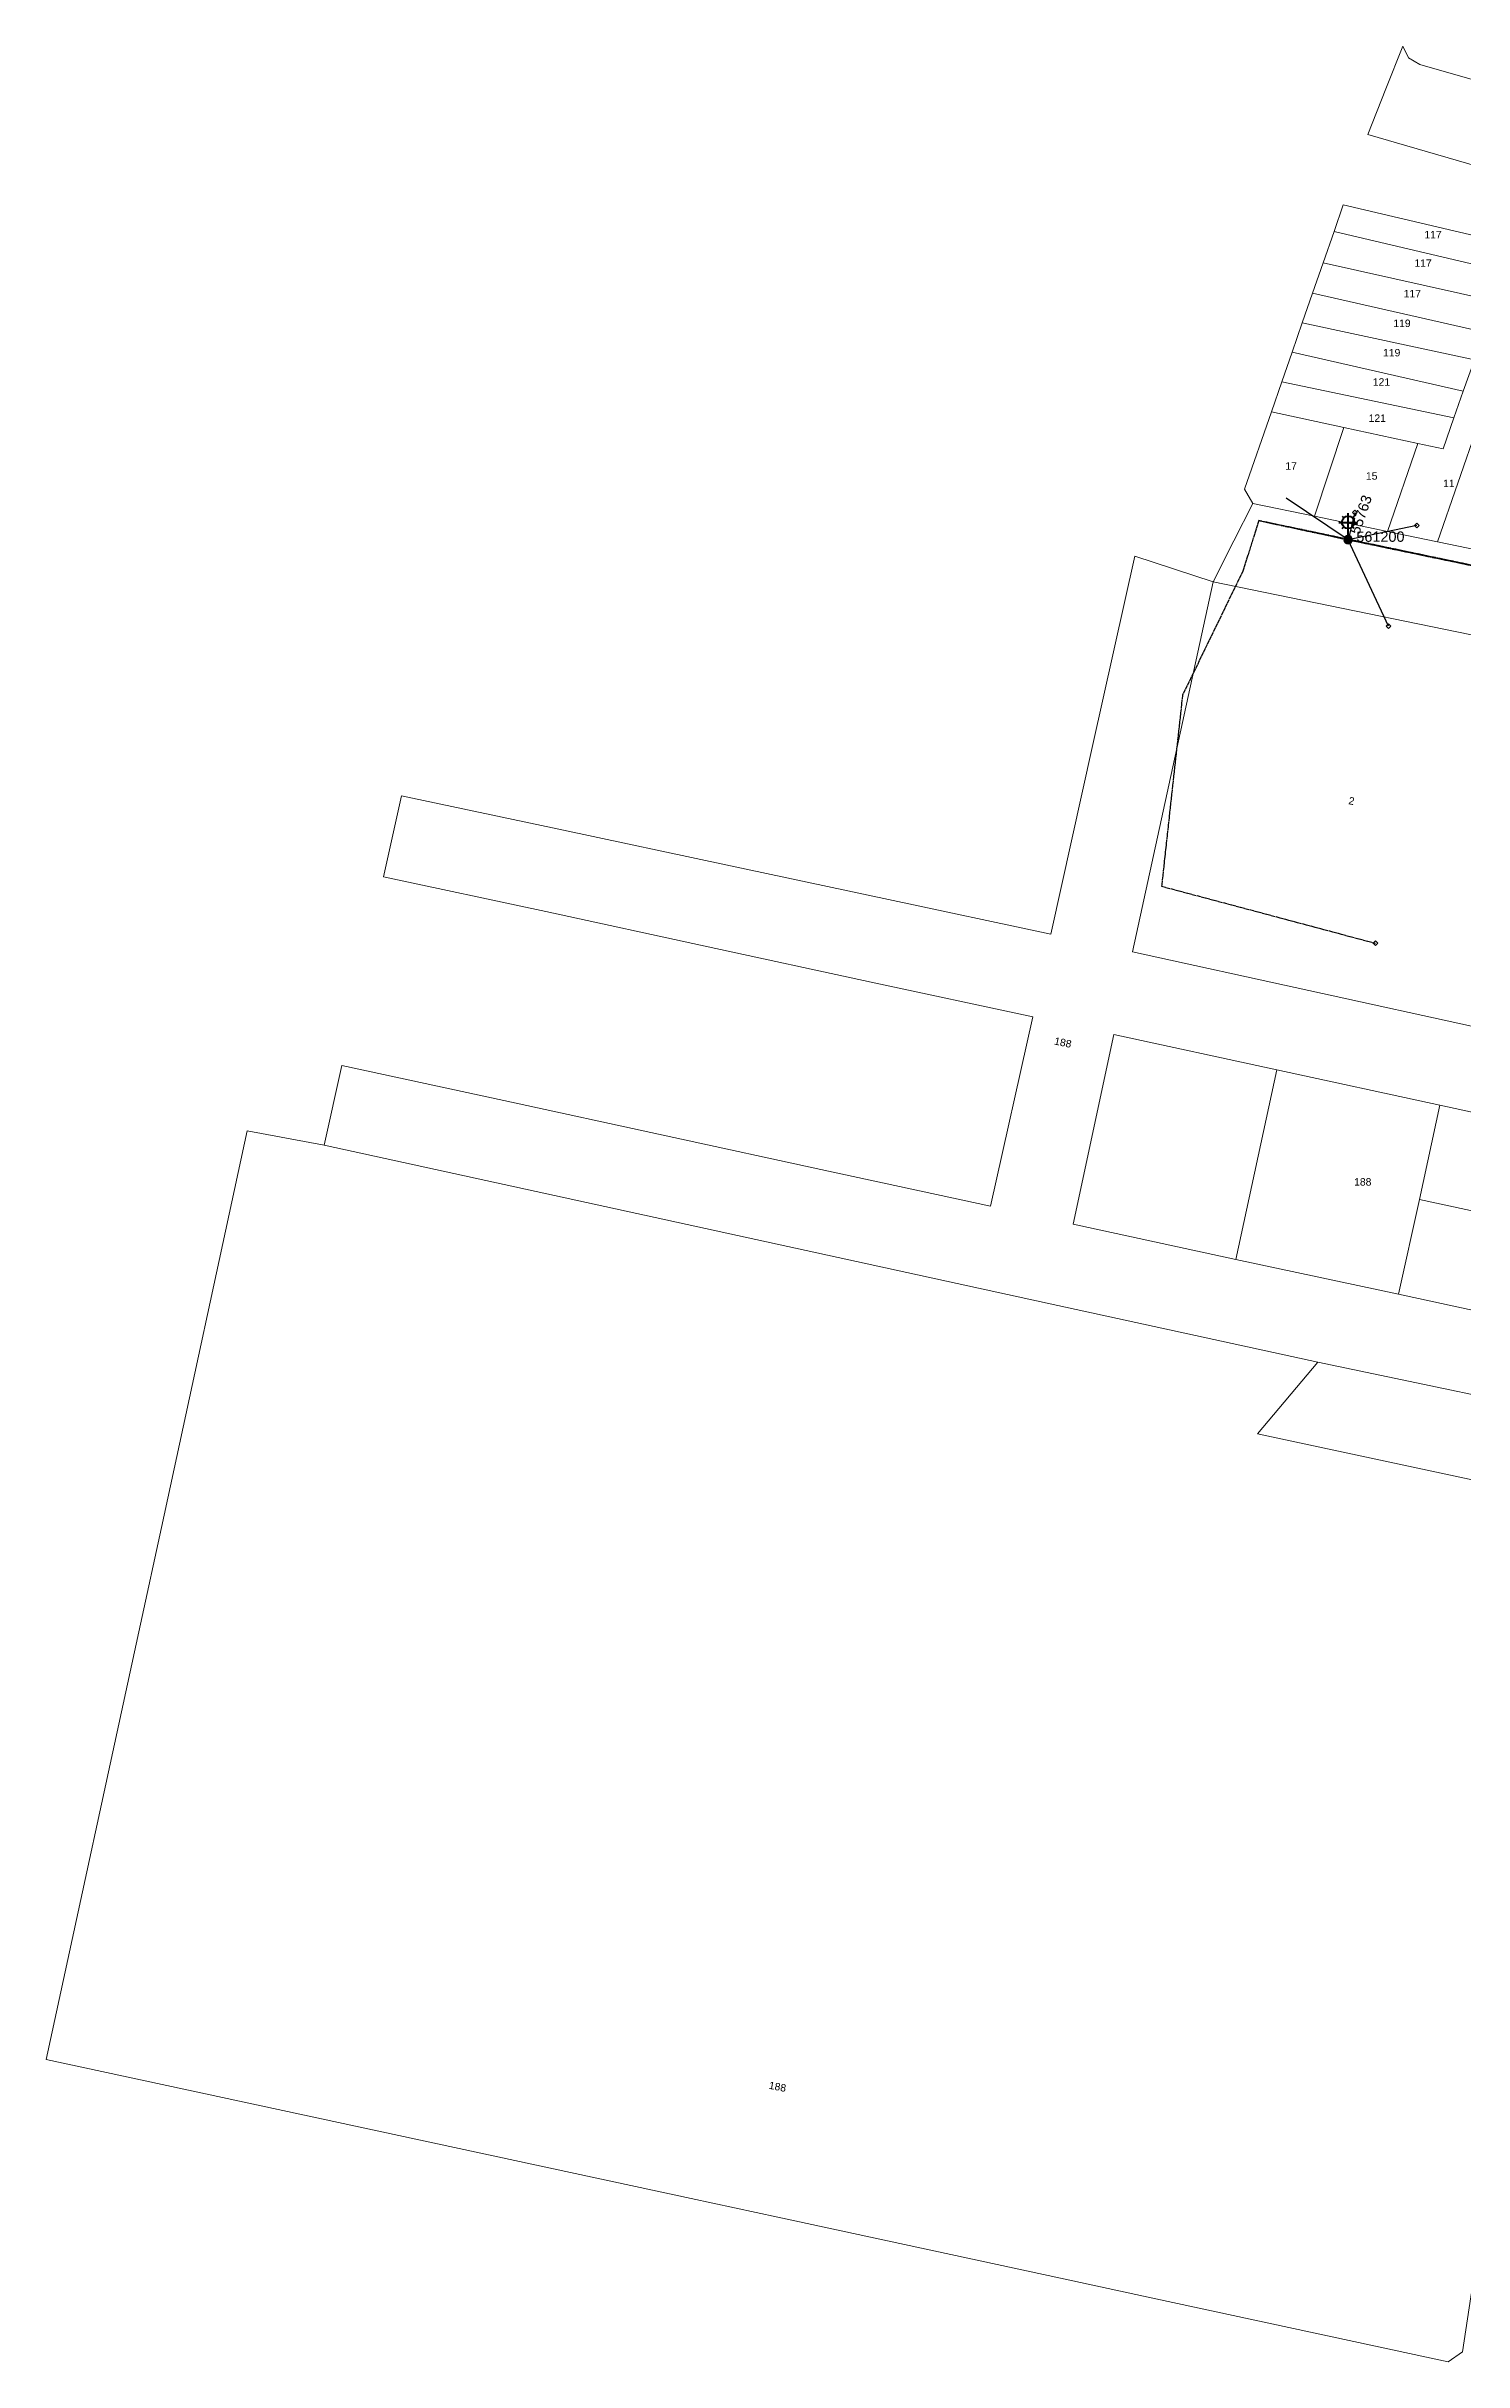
# Model space of a CAD drawing. Header units: metres. Extents: x 314484 to 315473, y 6253544 to 6254134.
# Drawn here: x 314484 to 314827, y 6253544 to 6254104 of the extents above; entities that cross this region are included whole.
import ezdxf
from ezdxf.enums import TextEntityAlignment as Align

# ---------------------------------------------------------------- set-up
doc = ezdxf.new("R2010")
doc.units = ezdxf.units.M
doc.linetypes.add('Cable Exist OH', pattern=[1, 1, 0])
doc.layers.get('0').update_dxf_attribs({"color": 6})
doc.layers.add('Cadastre Land Parcels_SP_EXT', color=9, linetype='Continuous', lineweight=5)
doc.layers.add('Cadastre Roads_SP_EXT', color=9, linetype='Continuous', lineweight=5)
for name, color, linetype in [('Equip_SP_SL_EXT', 7, 'Continuous'), ('Mains_HV_EXT', 7, 'Continuous'), ('Mains_LV_EXT', 7, 'Continuous'), ('Mains_SL_EXT', 7, 'Continuous'), ('Services_SP_EXT', 7, 'Continuous'), ('SupportsOH_SP_TR_HV_LV_SL_EXT', 7, 'Continuous')]:
    doc.layers.add(name, color=color, linetype=linetype)
doc.styles.add('iecARIAL', font='arial.ttf', dxfattribs={"height": 2})
doc.styles.add('POLE_LABEL', font='arial.ttf')
doc.styles.get("Standard").update_dxf_attribs({"font": 'arial.ttf'})

# ---------------------------------------------------------------- blocks, each defined once
blk = doc.blocks.new('SL_LANTERN_EXT')
at = {"lineweight": 40}
for p, q in [((-1.46, 5.68), (-1.06, 5.28)), ((0, 1.97), (0, 6.47)), ((1.46, 5.68), (1.06, 5.28)), ((-2.25, 4.22), (2.25, 4.22)), ((-1.46, 2.76), (-1.06, 3.16)), ((0, 0), (0, 2.72)), ((1.46, 2.76), (1.06, 3.16))]:
    blk.add_line(p, q, dxfattribs=at)
blk.add_circle((0, 4.22), 1.5, dxfattribs=at)
at = {"style": 'iecARIAL', "flags": 8}
blk.add_attdef('ASSET_NUM', (1.5, 1.5), '', height=2.5, dxfattribs=at)
for tag, p, height, flags in [('OPERATING_VOLTAGE', (0.98, -1.65), 0.2, 9), ('ORIENTATION', (0.98, -1.85), 0.2, 9), ('OWNED_BY', (0.98, -2.05), 0.2, 9), ('STATE', (0.98, -2.25), 0.2, 9), ('CONSTRUCTED_VOLTAGE', (0.98, -0.65), 0.2, 9), ('CONTROL_TYPE', (0.98, -0.85), 0.2, 9), ('LANTERN_PURPOSE', (0.98, -1.05), 0.2, 9), ('LANTERN_TYPE', (0.98, -1.25), 0.2, 9), ('NO_PHASES', (0.98, -1.45), 0.2, 9), ('USAGE', (0.98, -2.45), 0.2, 9), ('CEXIST', (0.98, -2.65), 0.2, 9), ('CNEW', (0.98, -2.85), 0.2, 9), ('CNUMBER', (0.98, -3.05), 0.2, 9), ('CREMOVE', (0.98, -3.25), 0.2, 9), ('CREPLACE', (0.98, -3.45), 0.2, 9), ('LKINGHEIGHT', (0.98, -3.65), 0.2, 9), ('LBRACKET', (0.98, -3.85), 0.2, 9), ('LBRACKETVOCAB', (0.98, -4.05), 0.2, 9), ('LCATEGORY', (0.98, -4.25), 0.2, 9), ('LCHARGE1', (0.98, -4.45), 0.2, 9), ('LCHARGE1PERCENT', (0.98, -4.65), 0.2, 9), ('LCHARGE2', (0.98, -4.85), 0.2, 9), ('LCHARGE2PERCENT', (0.98, -5.05), 0.2, 9), ('LCHARGE3', (0.98, -5.25), 0.2, 9), ('LCHARGE3PERCENT', (0.98, -5.45), 0.2, 9), ('LEXIST', (0.98, -5.65), 0.2, 9), ('LNUMBER', (2.18, -3.25), 2.5, 8), ('STREETNAME', (0.98, -9.25), 0.2, 9), ('SUBURB', (0.98, -9.45), 0.2, 1), ('LLAMP', (0.98, -5.85), 0.2, 9), ('LLAMPVOCAB', (0.98, -6.05), 0.2, 9), ('LMAST', (0.98, -6.25), 0.2, 9), ('LMASTVOCAB', (0.98, -6.45), 0.2, 9), ('LNEW', (0.98, -6.65), 0.2, 9), ('LANTNUMBER', (0.98, -6.85), 0.2, 9), ('LOUTREACH', (0.98, -7.25), 0.2, 9), ('LOUTREACHVOCAB', (0.98, -7.45), 0.2, 9), ('LRATECODE', (0.98, -7.65), 0.2, 9), ('LREMOVE', (0.98, -7.85), 0.2, 9), ('LREPLACE', (0.98, -8.05), 0.2, 9), ('LTYPE', (0.98, -8.25), 0.2, 9), ('LTYPEVOCAB', (0.98, -8.45), 0.2, 9), ('LEGEND', (0.98, -8.65), 0.2, 9), ('LOCATION', (0.98, -8.85), 0.2, 9), ('NOTES', (0.98, -9.05), 0.2, 9)]:
    blk.add_attdef(tag, p, '', height=height, dxfattribs=dict(flags=flags))
blk = doc.blocks.new('CCP_EXT')
blk.add_wipeout([(0, 0.57), (0.57, 0), (0, -0.57), (-0.57, 0)])
blk.add_lwpolyline([(-0.57, 0), (0, 0.57), (0.57, 0), (0, -0.57), (-0.57, 0)])
at = {"flags": 1}
blk.add_attdef('Z', (0, 0), '', height=0.2, dxfattribs=at)
at = {"flags": 9}
for tag, p in [('CCP_TYPE', (0, 0)), ('CONSTRUCTED_VOLTAGE', (0, -0.2)), ('OPERATING_VOLTAGE', (0, -0.6)), ('ORIENTATION', (0, -0.8)), ('OWNED_BY', (0, -1)), ('STATE', (0, -1.8)), ('NO_PHASES', (0, -0.4)), ('USAGE', (0, -1.2)), ('LEGEND', (0, -1.4)), ('LIFE_SUPPORT', (0, -1.6)), ('NOTES', (0, -2))]:
    blk.add_attdef(tag, text='', height=0.2, dxfattribs=at).set_placement(p, align=Align.MIDDLE_LEFT)
blk = doc.blocks.new('POLE_EXT')
blk.add_hatch(color=256).paths.add_polyline_path([(-1, 0, 1), (1, 0, 1)])
blk.add_lwpolyline([(-1, 0, 1), (1, 0, 1)], format="xyb", close=True)
for tag, height, flags, p in [('pNumber', 2.5, 8, (-17.84, 2.07)), ('OWNED_BY', 0.2, 9, (1.35, -0.4)), ('SPECIAL_USE', 0.2, 9, (1.35, -0.8)), ('STATE', 0.2, 9, (1.35, -1)), ('cLV', 0.2, 9, (1.35, -1.4)), ('hDepth', 0.2, 9, (1.35, -1.6)), ('hDia', 0.2, 9, (1.35, -1.8)), ('cHV', 0.2, 9, (1.35, -2)), ('cLinedev', 0.2, 9, (1.35, -3.4)), ('pExisting', 0.2, 9, (1.35, -3.8)), ('pFooting', 0.2, 9, (1.35, -4.4)), ('pNew', 0.2, 9, (1.35, -4.6)), ('pRelocate', 0.2, 9, (1.35, -5)), ('pRemove', 0.2, 9, (1.35, -5.2)), ('pReplace', 0.2, 9, (1.35, -5.4)), ('pStay', 0.2, 9, (1.35, -5.6)), ('PARENT', 0.2, 9, (1.35, -0.6)), ('USAGE', 0.2, 9, (1.35, -1.2)), ('LBRACKET', 0.2, 9, (1.35, -2.2)), ('LExisting', 0.2, 9, (1.35, -2.4)), ('LANTNUMBER', 0.2, 9, (1.35, -2.6)), ('LOther', 0.2, 9, (1.35, -2.8)), ('LRemove', 0.2, 9, (1.35, -3)), ('LEGEND', 0.2, 9, (1.35, -3.2)), ('LOCATION', 0.2, 9, (1.35, -3.6)), ('PFNUMBER', 0.2, 9, (1.35, -4)), ('NEWPFNUMBER', 0.2, 9, (1.35, -4.2)), ('pType', 0.2, 9, (1.35, -5.8)), ('cspan', 0.2, 9, (1.35, -6)), ('STREETNAME', 0.2, 9, (1.35, -6.2)), ('SUBURB', 0.2, 9, (1.35, -6.4)), ('OPERATED_BY', 0.2, 9, (1.36, -7.01)), ('NOTES', 0.2, 9, (1.35, -6.6)), ('MAINTAINED_BY', 0.2, 9, (1.36, -6.81))]:
    blk.add_attdef(tag, text='', height=height, dxfattribs=dict(flags=flags)).set_placement(p, align=Align.MIDDLE_LEFT)
at = {"style": 'POLE_LABEL'}
for tag, height, flags, p in [('STRUCTURE_PLANT_NUMBER', 0.2, 9, (1.35, 0.03)), ('ASSET_NUM', 2.5, 8, (2, 2)), ('STREET_CODE', 0.2, 9, (1.35, -0.2))]:
    blk.add_attdef(tag, text='', height=height, dxfattribs=dict(at, flags=flags)).set_placement(p, align=Align.MIDDLE_LEFT)
at = {"flags": 1}
blk.add_attdef('Z', (1.35, -7.33), '', height=0.2, dxfattribs=at)

msp = doc.modelspace()

# ---------------------------------------------------------------- linework, layer by layer
at = {"layer": 'Cadastre Land Parcels_SP_EXT', "linetype": 'Continuous'}
for points in [[(314839.62, 6254056.11), (314798.07, 6254065.82), (314795.84, 6254059.42), (314837.35, 6254049.64), (314839.62, 6254056.11)], [(314837.35, 6254049.64), (314795.84, 6254059.42), (314793.2, 6254051.83), (314834.82, 6254042.52), (314837.35, 6254049.64)], [(314834.82, 6254042.52), (314793.2, 6254051.83), (314790.64, 6254044.46), (314832.17, 6254035.05), (314834.82, 6254042.52)], [(314832.17, 6254035.05), (314790.64, 6254044.46), (314788.16, 6254037.31), (314829.84, 6254028.35), (314832.17, 6254035.05)], [(314829.84, 6254028.35), (314788.16, 6254037.31), (314785.71, 6254030.22), (314827.15, 6254020.78), (314829.84, 6254028.35)], [(314827.15, 6254020.78), (314785.71, 6254030.22), (314783.19, 6254023.01), (314824.89, 6254014.31), (314827.15, 6254020.78)], [(314835.7, 6254026.85), (314829.84, 6254028.35), (314827.15, 6254020.78), (314824.89, 6254014.31), (314822.24, 6254006.79), (314816.13, 6254008.08), (314808.8, 6253986.81), (314820.87, 6253984.31), (314835.7, 6254026.85)], [(314845.01, 6254024.54), (314835.7, 6254026.85), (314820.87, 6253984.31), (314833.03, 6253981.79), (314847.68, 6254023.83), (314845.01, 6254024.54)], [(314824.89, 6254014.31), (314783.19, 6254023.01), (314780.67, 6254015.75), (314798.22, 6254011.95), (314816.13, 6254008.08), (314822.24, 6254006.79), (314824.89, 6254014.31)], [(314798.22, 6254011.95), (314780.67, 6254015.75), (314774.16, 6253996.99), (314776.19, 6253993.57), (314791.08, 6253990.48), (314798.22, 6254011.95)], [(314816.13, 6254008.08), (314798.22, 6254011.95), (314791.08, 6253990.48), (314808.8, 6253986.81), (314816.13, 6254008.08)], [(314850.77, 6253957.33), (314766.61, 6253974.61), (314747.02, 6253885.01), (314832.46, 6253866.32), (314850.77, 6253957.33)], [(314821.47, 6253847.94), (314782, 6253856.47), (314772.09, 6253810.6), (314811.46, 6253802.13), (314816.5, 6253825.11), (314821.47, 6253847.94)], [(314882.73, 6253834.62), (314821.47, 6253847.94), (314816.5, 6253825.11), (314875.24, 6253812.45), (314882.73, 6253834.62)], [(314826.94, 6253546.17), (314835.51, 6253602.6), (314839.18, 6253626.71), (314847.82, 6253683.61), (314851.07, 6253704.97), (314857.64, 6253748.21), (314854.98, 6253751.75), (314777.3, 6253768.34), (314791.95, 6253785.72), (314728.94, 6253799.46), (314551.28, 6253838.2), (314532.7, 6253841.69), (314511.91, 6253745.66), (314506.84, 6253722.25), (314484.03, 6253616.88), (314640.18, 6253583.24), (314661.17, 6253578.72), (314729.59, 6253563.98), (314752.66, 6253559.01), (314823.45, 6253543.76), (314826.94, 6253546.17)], [(314875.24, 6253812.45), (314816.5, 6253825.11), (314811.46, 6253802.13), (314867.63, 6253790.01), (314868.16, 6253791.52), (314875.24, 6253812.45)]]:
    msp.add_lwpolyline(points, close=True, dxfattribs=at)
for points in [[(314832.46, 6253866.32), (314747.02, 6253885.01), (314766.61, 6253974.61), (314766.61, 6253974.61), (314747.6, 6253980.85), (314737.45, 6253935.22), (314727.25, 6253889.32), (314687.96, 6253897.67), (314648.6, 6253906.09), (314609.24, 6253914.45), (314570.05, 6253922.8), (314565.71, 6253903.23), (314604.96, 6253894.79), (314644.26, 6253886.27), (314683.73, 6253877.73), (314722.9, 6253869.29), (314712.69, 6253823.47), (314673.41, 6253831.98), (314634.12, 6253840.46), (314594.85, 6253849.01), (314555.6, 6253857.52), (314551.28, 6253838.2), (314728.94, 6253799.46), (314791.95, 6253785.72), (314861.25, 6253771.17)], [(314867.63, 6253790.01), (314811.46, 6253802.13), (314772.09, 6253810.6), (314732.7, 6253819.11), (314742.51, 6253865.01), (314782, 6253856.47), (314821.47, 6253847.94), (314882.73, 6253834.62)]]:
    msp.add_lwpolyline(points, dxfattribs=at)
at = {"layer": 'Cadastre Roads_SP_EXT', "linetype": 'Continuous'}
msp.add_lwpolyline([(314840.06, 6254093.09), (314816.58, 6254099.81), (314813.9, 6254101.47), (314812.52, 6254104.23), (314808.4, 6254093.9), (314804, 6254082.89), (314844.85, 6254071.04)], dxfattribs=at)
msp.add_lwpolyline([(314861.25, 6253771.17), (314791.95, 6253785.72), (314777.3, 6253768.34), (314854.98, 6253751.75), (314857.64, 6253748.21), (314859.46, 6253759.77), (314861.25, 6253771.17)], close=True, dxfattribs=at)
at = {"layer": 'Mains_LV_EXT', "linetype": 'Cable Exist OH'}
msp.add_lwpolyline([(314799.25, 6253984.78), (314849.6, 6253974.3)], dxfattribs=at)
at = {"layer": 'Mains_SL_EXT', "linetype": 'Cable Exist OH'}
msp.add_lwpolyline([(314849.59, 6253974.35), (314799.25, 6253984.78)], dxfattribs=at)

# ---------------------------------------------------------------- block references
at = {"layer": 'Equip_SP_SL_EXT'}
ref = msp.add_blockref('SL_LANTERN_EXT', (314799.25, 6253984.78), dxfattribs=at)
ref.add_attrib('ASSET_NUM', '55763', dxfattribs={"layer": '0', "height": 2.5, "rotation": 71.0723, "style": 'iecARIAL'}).set_placement((314800.75, 6253986.28), align=Align.MIDDLE_LEFT)

# ---------------------------------------------------------------- texts
at = {"layer": 'Cadastre Land Parcels_SP_EXT'}
for s, p in [('117', (314817.72, 6254057.75)), ('117', (314815.3, 6254050.85)), ('117', (314812.71, 6254043.47)), ('119', (314810.2, 6254036.29)), ('119', (314807.71, 6254029.17)), ('121', (314805.23, 6254022.08)), ('121', (314804.22, 6254013.31)), ('17', (314784.06, 6254001.75)), ('15', (314803.56, 6253999.33)), ('11', (314822.25, 6253997.53)), ('188', (314800.7, 6253828.45))]:
    msp.add_text(s, height=1.8, dxfattribs=at).set_placement(p)
for s, rotation, p in [('2', 348.5997, (314799.22, 6253920.82)), ('188', 348.1178, (314727.96, 6253862.64)), ('188', 348.8656, (314658.87, 6253609.86))]:
    msp.add_text(s, height=1.8, rotation=rotation, dxfattribs=at).set_placement(p)

# ---------------------------------------------------------------- next in the draw order: block references
at = {"layer": 'Services_SP_EXT'}
for p in [(314800.87, 6253991.39), (314815.89, 6253988.24), (314809.01, 6253963.86), (314805.88, 6253887.12)]:
    msp.add_blockref('CCP_EXT', p, dxfattribs=at)

# ---------------------------------------------------------------- next in the draw order: linework, layer by layer
at = {"layer": 'Cadastre Roads_SP_EXT', "linetype": 'Continuous'}
msp.add_lwpolyline([(314791.08, 6253990.48), (314776.19, 6253993.57), (314771.62, 6253984.52), (314766.61, 6253974.61), (314850.77, 6253957.33), (314866.57, 6253954.1), (314916.39, 6253943.85), (314918.55, 6253940.12), (314922.83, 6253953.08), (314926.91, 6253965.43), (314922.79, 6253963.18), (314889.54, 6253970.06), (314882.44, 6253971.54), (314876.33, 6253972.81), (314869.97, 6253974.13), (314863.98, 6253975.37), (314857.12, 6253976.79), (314851.05, 6253978.05), (314845.13, 6253979.28), (314833.03, 6253981.79), (314820.87, 6253984.31), (314808.8, 6253986.81), (314791.08, 6253990.48)], close=True, dxfattribs=at)
at = {"layer": 'Mains_HV_EXT', "linetype": 'Cable Exist OH'}
msp.add_lwpolyline([(314849.59, 6253974.35), (314843, 6253975.73), (314777.67, 6253989.41)], dxfattribs=at)
at = {"layer": 'Mains_LV_EXT', "linetype": 'Cable Exist OH'}
for points in [[(314777.62, 6253989.43), (314773.78, 6253977.2), (314759.15, 6253947.16), (314754.08, 6253900.93), (314805.88, 6253887.12)], [(314777.67, 6253989.41), (314799.25, 6253984.78)]]:
    msp.add_lwpolyline(points, dxfattribs=at)
at = {"layer": 'Mains_SL_EXT', "linetype": 'Cable Exist OH'}
msp.add_lwpolyline([(314777.67, 6253989.41), (314799.25, 6253984.78)], dxfattribs=at)
at = {"layer": 'Services_SP_EXT'}
for points in [[(314799.25, 6253984.78), (314784.24, 6253994.85)], [(314800.87, 6253991.39), (314799.25, 6253984.78)], [(314815.89, 6253988.24), (314799.25, 6253984.78)], [(314809.01, 6253963.86), (314799.25, 6253984.78)]]:
    msp.add_lwpolyline(points, dxfattribs=at)

# ---------------------------------------------------------------- next in the draw order: block references
at = {"layer": 'SupportsOH_SP_TR_HV_LV_SL_EXT'}
ref = msp.add_blockref('POLE_EXT', (314799.25, 6253984.78), dxfattribs=at)
ref.add_attrib('ASSET_NUM', '561200', dxfattribs={"layer": '0', "height": 2.5, "rotation": 0.0557, "style": 'POLE_LABEL'}).set_placement((314801.25, 6253985.53), align=Align.MIDDLE_LEFT)

doc.saveas('drawing.dxf')
